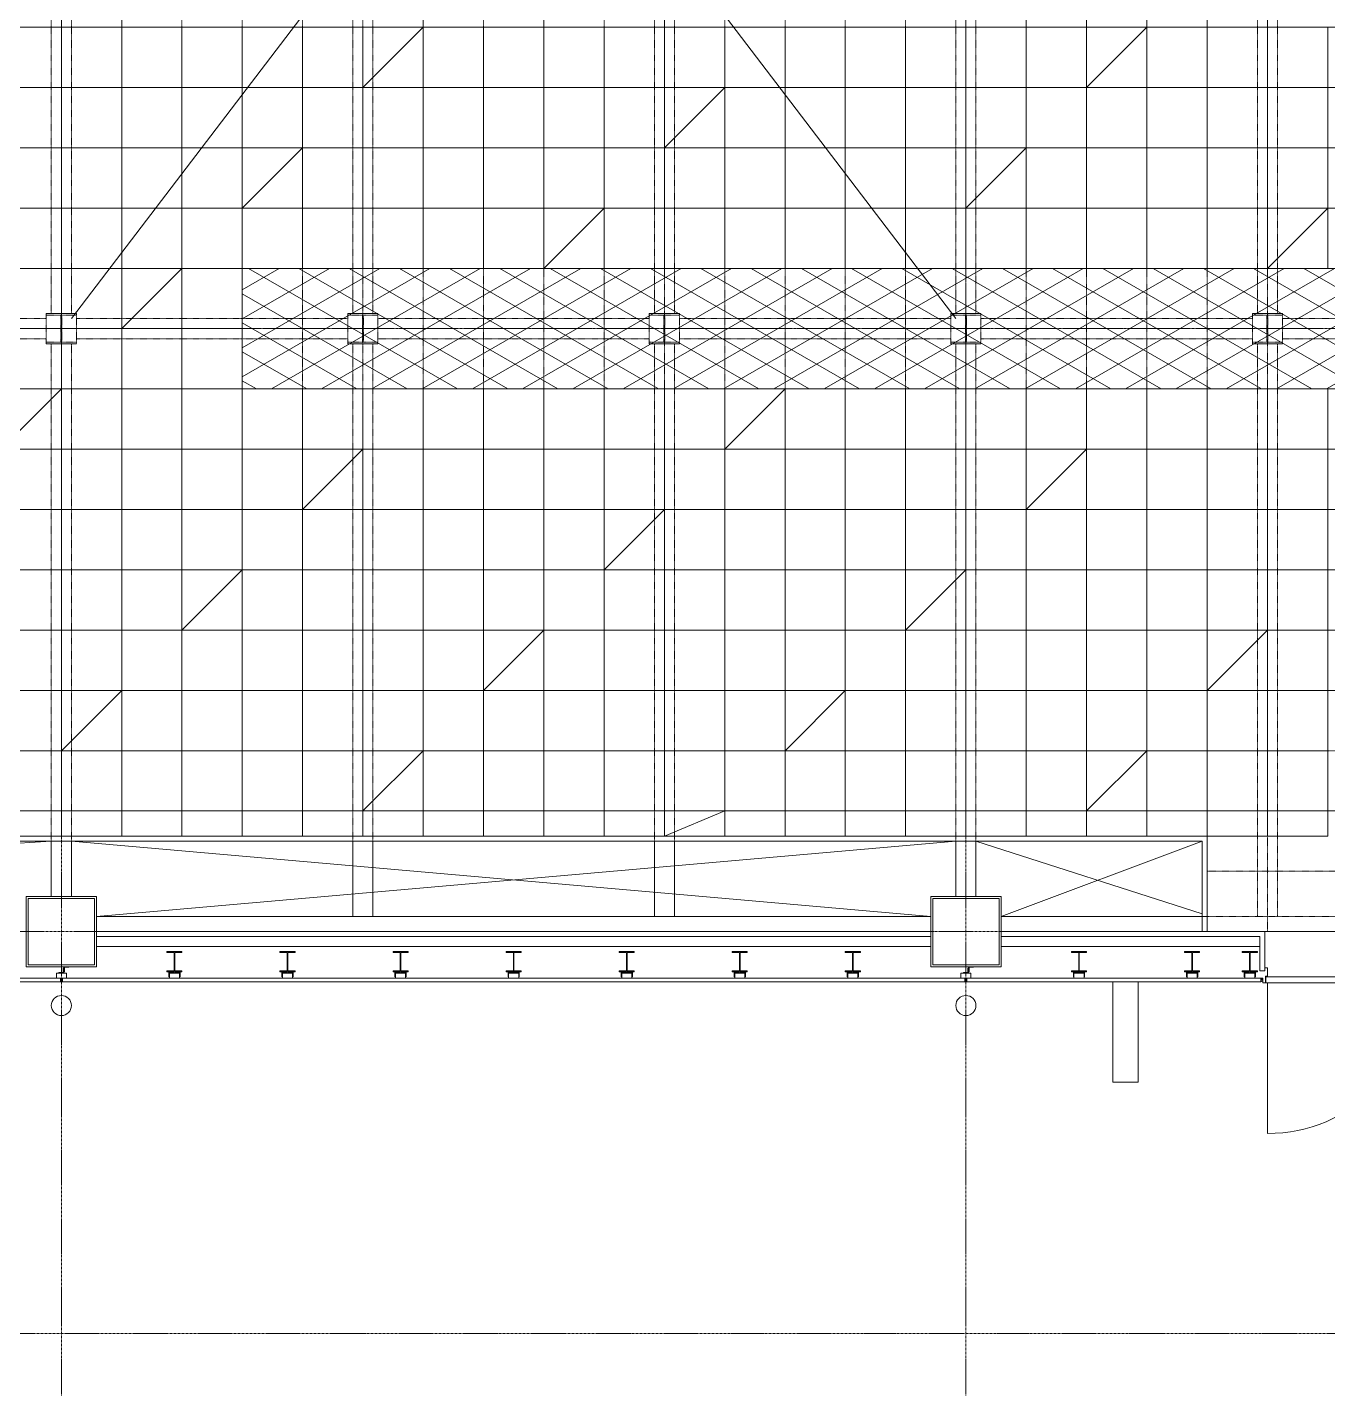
# Model space of a CAD drawing. Extents: x 73996 to 686888, y -9729 to 263202.
# Drawn here: x 426586 to 439526, y 176652 to 190202 of the extents above; entities that cross this region are included whole.
import ezdxf

# ---------------------------------------------------------------- set-up
doc = ezdxf.new("R2010")
doc.units = 0
doc.header["$LTSCALE"] = 20
doc.linetypes.add('Data Center Layout_L20$0$CENTER', pattern=[2, 1.25, -0.25, 0.25, -0.25])
doc.linetypes.add('Data Center Layout_L20$0$DOTK1', pattern=[0.1, 0.05, -0.05])
for name, color, linetype, lineweight in [('Data Center Layout_L20$0$$ALDG', 252, 'Data Center Layout_L20$0$DOTK1', 0), ('Data Center Layout_L20$0$$ALDG-P', 252, 'Continuous', 0), ('Data Center Layout_L20$0$$OOBIKI', 252, 'Data Center Layout_L20$0$DOTK1', 0), ('Data Center Layout_L20$0$ARC', 252, 'Continuous', 0), ('Data Center Layout_L20$0$H-SIN', 252, 'Data Center Layout_L20$0$CENTER', 9), ('Data Center Layout_L20$0$HOJO1', 252, 'Continuous', 0), ('Data Center Layout_L20$0$K-SIN', 252, 'Data Center Layout_L20$0$CENTER', 9), ('Data Center Layout_L20$0$SUGATA3', 252, 'Continuous', 0)]:
    doc.layers.add(name, color=color, linetype=linetype, lineweight=lineweight)

# ---------------------------------------------------------------- blocks, each defined once
blk = doc.blocks.new('Data Center Layout_L20$0$45%-AL-G')
blk.add_line((600, 600), (0, 0))
blk.add_lwpolyline([(0, 0), (600, 0), (600, 600), (0, 600)], close=True)
blk = doc.blocks.new('Data Center Layout_L20$0$BLANK')
blk.add_lwpolyline([(0, 0), (600, 0), (600, 600), (0, 600)], close=True)
blk = doc.blocks.new('Data Center Layout_L20$0$A$C80dc7663')
at = {"layer": 'Data Center Layout_L20$0$$ALDG-P', "linetype": 'Data Center Layout_L20$0$DOTK1'}
h = blk.add_hatch(dxfattribs=at)
h.set_pattern_fill('EXP', color=256, scale=100, style=0)
h.set_pattern_definition([(30, (275940.24, 28654.4), (-125, 216.50635), []), (330, (275940.24, 28654.4), (125, 216.50635), [])])
h.paths.add_polyline_path([(470740.24, 153445.59), (500140.24, 153445.59), (500140.24, 154645.59), (470740.24, 154645.59)])
at = {"layer": 'Data Center Layout_L20$0$$ALDG'}
for p, q in [((478540.24, 184203.59), (478540.24, 148995.59)), ((479140.24, 184203.59), (479140.24, 148995.59)), ((479740.24, 184203.59), (479740.24, 148995.59)), ((480340.24, 184203.59), (480340.24, 148045.59)), ((469540.24, 148995.59), (469540.24, 183095.59)), ((470140.24, 148995.59), (470140.24, 183095.59)), ((470740.24, 148995.59), (470740.24, 183095.59)), ((471340.24, 148995.59), (471340.24, 183095.59)), ((471940.24, 148995.59), (471940.24, 183095.59)), ((472540.24, 183095.59), (472540.24, 148995.59)), ((473140.24, 148995.59), (473140.24, 183095.59)), ((473740.24, 183095.59), (473740.24, 148995.59)), ((474340.24, 148995.59), (474340.24, 183095.59)), ((474940.24, 183095.59), (474940.24, 148995.59)), ((475540.24, 148995.59), (475540.24, 183095.59)), ((476140.24, 148995.59), (476140.24, 183095.59)), ((476740.24, 148995.59), (476740.24, 182645.59)), ((477340.24, 148995.59), (477340.24, 182645.59)), ((480940.24, 182515.59), (480940.24, 148045.59)), ((468940.24, 165695.59), (468940.24, 148995.59)), ((477940.24, 165695.59), (477940.24, 148995.59)), ((334590.24, 157045.59), (531290.24, 157045.59)), ((531290.24, 156445.59), (334590.24, 156445.59)), ((334590.24, 155845.59), (531290.24, 155845.59)), ((531290.24, 155245.59), (334590.24, 155245.59)), ((334590.24, 154645.59), (531290.24, 154645.59)), ((531290.24, 154045.59), (334590.24, 154045.59)), ((334590.24, 153445.59), (531290.24, 153445.59)), ((531290.24, 152845.59), (334590.24, 152845.59)), ((334590.24, 152245.59), (531290.24, 152245.59)), ((531290.24, 151645.59), (334590.24, 151645.59)), ((334590.24, 151045.59), (531290.24, 151045.59)), ((531290.24, 150445.59), (334590.24, 150445.59)), ((334590.24, 149845.59), (531290.24, 149845.59)), ((531290.24, 149245.59), (334590.24, 149245.59)), ((489940.24, 148645.59), (480340.24, 148645.59))]:
    blk.add_line(p, q, dxfattribs=at)
at = {"layer": 'Data Center Layout_L20$0$$ALDG-P'}
blk.add_lwpolyline([(499540.24, 157045.59), (469540.24, 157045.59), (469540.24, 160045.59), (456940.24, 160045.59)], dxfattribs=at)
at = {"layer": 'Data Center Layout_L20$0$$OOBIKI'}
for p, q in [((468840.24, 154195.59), (468840.24, 159895.59)), ((469040.24, 154195.59), (469040.24, 159895.59)), ((471840.24, 154195.59), (471840.24, 159895.59)), ((472040.24, 154195.59), (472040.24, 159895.59)), ((474840.24, 154195.59), (474840.24, 159895.59)), ((475040.24, 154195.59), (475040.24, 159895.59)), ((477840.24, 154195.59), (477840.24, 159895.59)), ((478040.24, 154195.59), (478040.24, 159895.59)), ((480840.24, 154195.59), (480840.24, 159895.59)), ((481040.24, 154195.59), (481040.24, 159895.59)), ((466090.24, 154145.59), (468790.24, 154145.59)), ((469090.24, 154145.59), (471790.24, 154145.59)), ((472090.24, 154145.59), (474790.24, 154145.59)), ((475090.24, 154145.59), (477790.24, 154145.59)), ((478090.24, 154145.59), (480790.24, 154145.59)), ((481090.24, 154145.59), (483790.24, 154145.59)), ((466090.24, 153945.59), (468790.24, 153945.59)), ((469090.24, 153945.59), (471790.24, 153945.59)), ((472090.24, 153945.59), (474790.24, 153945.59)), ((475090.24, 153945.59), (477790.24, 153945.59)), ((478090.24, 153945.59), (480790.24, 153945.59)), ((481090.24, 153945.59), (483790.24, 153945.59)), ((468840.24, 148395.59), (468840.24, 153895.59)), ((469040.24, 148395.59), (469040.24, 153895.59)), ((471840.24, 148195.59), (471840.24, 153895.59)), ((472040.24, 148195.59), (472040.24, 153895.59)), ((474840.24, 148195.59), (474840.24, 153895.59)), ((475040.24, 148195.59), (475040.24, 153895.59)), ((477840.24, 148395.59), (477840.24, 153895.59)), ((478040.24, 148395.59), (478040.24, 153895.59)), ((480840.24, 148195.59), (480840.24, 153895.59)), ((481040.24, 148195.59), (481040.24, 153895.59)), ((480290.24, 148195.59), (486590.24, 148195.59))]:
    blk.add_line(p, q, dxfattribs=at)
at = {"layer": 'Data Center Layout_L20$0$$OOBIKI', "linetype": 'Data Center Layout_L20$0$DOTK1'}
for points in [[(468790.24, 154195.59), (469090.24, 154195.59), (469090.24, 154180.59), (468945.24, 154180.59), (468945.24, 153910.59), (469090.24, 153910.59), (469090.24, 153895.59), (468790.24, 153895.59), (468790.24, 153910.59), (468935.24, 153910.59), (468935.24, 154180.59), (468790.24, 154180.59)], [(471790.24, 154195.59), (472090.24, 154195.59), (472090.24, 154180.59), (471945.24, 154180.59), (471945.24, 153910.59), (472090.24, 153910.59), (472090.24, 153895.59), (471790.24, 153895.59), (471790.24, 153910.59), (471935.24, 153910.59), (471935.24, 154180.59), (471790.24, 154180.59)], [(474790.24, 154195.59), (475090.24, 154195.59), (475090.24, 154180.59), (474945.24, 154180.59), (474945.24, 153910.59), (475090.24, 153910.59), (475090.24, 153895.59), (474790.24, 153895.59), (474790.24, 153910.59), (474935.24, 153910.59), (474935.24, 154180.59), (474790.24, 154180.59)], [(477790.24, 154195.59), (478090.24, 154195.59), (478090.24, 154180.59), (477945.24, 154180.59), (477945.24, 153910.59), (478090.24, 153910.59), (478090.24, 153895.59), (477790.24, 153895.59), (477790.24, 153910.59), (477935.24, 153910.59), (477935.24, 154180.59), (477790.24, 154180.59)], [(480790.24, 154195.59), (481090.24, 154195.59), (481090.24, 154180.59), (480945.24, 154180.59), (480945.24, 153910.59), (481090.24, 153910.59), (481090.24, 153895.59), (480790.24, 153895.59), (480790.24, 153910.59), (480935.24, 153910.59), (480935.24, 154180.59), (480790.24, 154180.59)]]:
    blk.add_lwpolyline(points, close=True, dxfattribs=at)
at = {"layer": 'Data Center Layout_L20$0$$OOBIKI'}
for points in [[(468790.24, 153895.59), (469090.24, 153895.59), (469090.24, 154195.59), (468790.24, 154195.59)], [(471790.24, 153895.59), (472090.24, 153895.59), (472090.24, 154195.59), (471790.24, 154195.59)], [(474790.24, 153895.59), (475090.24, 153895.59), (475090.24, 154195.59), (474790.24, 154195.59)], [(477790.24, 153895.59), (478090.24, 153895.59), (478090.24, 154195.59), (477790.24, 154195.59)], [(480790.24, 153895.59), (481090.24, 153895.59), (481090.24, 154195.59), (480790.24, 154195.59)]]:
    blk.add_lwpolyline(points, close=True, dxfattribs=at)
at = {"layer": 'Data Center Layout_L20$0$ARC'}
for p, q in [((455740.24, 148995.59), (480340.24, 148995.59)), ((455790.24, 148945.59), (480290.24, 148945.59)), ((460040.24, 148395.59), (468840.24, 148945.59)), ((477590.24, 148195.59), (469040.24, 148945.59)), ((469290.24, 148195.59), (477840.24, 148945.59)), ((478040.24, 148945.59), (480290.24, 148220.59)), ((478290.24, 148195.59), (480290.24, 148945.59)), ((480290.24, 148045.59), (480290.24, 148945.59)), ((480340.24, 148045.59), (480340.24, 148995.59)), ((469290.24, 148195.59), (477590.24, 148195.59)), ((480290.24, 148195.59), (478290.24, 148195.59)), ((469290.24, 148045.59), (477590.24, 148045.59)), ((469290.24, 147995.59), (477590.24, 147995.59)), ((480915.24, 148045.59), (478290.24, 148045.59)), ((480865.24, 147995.59), (478290.24, 147995.59)), ((480865.24, 147655.59), (480865.24, 147995.59)), ((480915.24, 147655.59), (480915.24, 148045.59)), ((469290.24, 147895.59), (477590.24, 147895.59)), ((480865.24, 147895.59), (478290.24, 147895.59)), ((460410.24, 147580.59), (480875.24, 147580.59)), ((480915.24, 147655.59), (480865.24, 147655.59)), ((480875.24, 147545.59), (480875.24, 147580.59)), ((460410.24, 147545.59), (480875.24, 147545.59)), ((480940.24, 146035.59), (480940.24, 147535.59))]:
    blk.add_line(p, q, dxfattribs=at)
for points in [[(470740.24, 153445.59), (500140.24, 153445.59), (500140.24, 154645.59), (470740.24, 154645.59)], [(468840.24, 148945.59), (469040.24, 148945.59), (469040.24, 148395.59), (468840.24, 148395.59)], [(471840.24, 148945.59), (472040.24, 148945.59), (472040.24, 148195.59), (471840.24, 148195.59)], [(474840.24, 148945.59), (475040.24, 148945.59), (475040.24, 148195.59), (474840.24, 148195.59)], [(477840.24, 148945.59), (478040.24, 148945.59), (478040.24, 148395.59), (477840.24, 148395.59)], [(468590.24, 147695.59), (468590.24, 148395.59), (469290.24, 148395.59), (469290.24, 147695.59)], [(468610.24, 147715.59), (468610.24, 148375.59), (469270.24, 148375.59), (469270.24, 147715.59)], [(477590.24, 147695.59), (477590.24, 148395.59), (478290.24, 148395.59), (478290.24, 147695.59)], [(477610.24, 147715.59), (477610.24, 148375.59), (478270.24, 148375.59), (478270.24, 147715.59)], [(469990.24, 147645.59), (470140.24, 147645.59), (470140.24, 147654.59), (470068.24, 147654.59), (470068.24, 147836.59), (470140.24, 147836.59), (470140.24, 147845.59), (469990.24, 147845.59), (469990.24, 147836.59), (470062.24, 147836.59), (470062.24, 147654.59), (469990.24, 147654.59)], [(471115.24, 147645.59), (471265.24, 147645.59), (471265.24, 147654.59), (471193.24, 147654.59), (471193.24, 147836.59), (471265.24, 147836.59), (471265.24, 147845.59), (471115.24, 147845.59), (471115.24, 147836.59), (471187.24, 147836.59), (471187.24, 147654.59), (471115.24, 147654.59)], [(472240.24, 147645.59), (472390.24, 147645.59), (472390.24, 147654.59), (472318.24, 147654.59), (472318.24, 147836.59), (472390.24, 147836.59), (472390.24, 147845.59), (472240.24, 147845.59), (472240.24, 147836.59), (472312.24, 147836.59), (472312.24, 147654.59), (472240.24, 147654.59)], [(473365.24, 147645.59), (473515.24, 147645.59), (473515.24, 147654.59), (473443.24, 147654.59), (473443.24, 147836.59), (473515.24, 147836.59), (473515.24, 147845.59), (473365.24, 147845.59), (473365.24, 147836.59), (473437.24, 147836.59), (473437.24, 147654.59), (473365.24, 147654.59)], [(474490.24, 147645.59), (474640.24, 147645.59), (474640.24, 147654.59), (474568.24, 147654.59), (474568.24, 147836.59), (474640.24, 147836.59), (474640.24, 147845.59), (474490.24, 147845.59), (474490.24, 147836.59), (474562.24, 147836.59), (474562.24, 147654.59), (474490.24, 147654.59)], [(475615.24, 147645.59), (475765.24, 147645.59), (475765.24, 147654.59), (475693.24, 147654.59), (475693.24, 147836.59), (475765.24, 147836.59), (475765.24, 147845.59), (475615.24, 147845.59), (475615.24, 147836.59), (475687.24, 147836.59), (475687.24, 147654.59), (475615.24, 147654.59)], [(476740.24, 147645.59), (476890.24, 147645.59), (476890.24, 147654.59), (476818.24, 147654.59), (476818.24, 147836.59), (476890.24, 147836.59), (476890.24, 147845.59), (476740.24, 147845.59), (476740.24, 147836.59), (476812.24, 147836.59), (476812.24, 147654.59), (476740.24, 147654.59)], [(478990.24, 147645.59), (479140.24, 147645.59), (479140.24, 147654.59), (479068.24, 147654.59), (479068.24, 147836.59), (479140.24, 147836.59), (479140.24, 147845.59), (478990.24, 147845.59), (478990.24, 147836.59), (479062.24, 147836.59), (479062.24, 147654.59), (478990.24, 147654.59)], [(480115.24, 147645.59), (480265.24, 147645.59), (480265.24, 147654.59), (480193.24, 147654.59), (480193.24, 147836.59), (480265.24, 147836.59), (480265.24, 147845.59), (480115.24, 147845.59), (480115.24, 147836.59), (480187.24, 147836.59), (480187.24, 147654.59), (480115.24, 147654.59)], [(480690.24, 147645.59), (480840.24, 147645.59), (480840.24, 147654.59), (480768.24, 147654.59), (480768.24, 147836.59), (480840.24, 147836.59), (480840.24, 147845.59), (480690.24, 147845.59), (480690.24, 147836.59), (480762.24, 147836.59), (480762.24, 147654.59), (480690.24, 147654.59)], [(468965.24, 147645.59), (468965.24, 147695.59), (469015.24, 147695.59), (469015.24, 147689.59), (468971.24, 147689.59), (468971.24, 147645.59)], [(477965.24, 147645.59), (477965.24, 147695.59), (478015.24, 147695.59), (478015.24, 147689.59), (477971.24, 147689.59), (477971.24, 147645.59)], [(468890.24, 147630.59), (468990.24, 147630.59), (468990.24, 147580.59), (468890.24, 147580.59)], [(468915.24, 147630.59), (468965.24, 147630.59), (468965.24, 147680.59), (468959.24, 147680.59), (468959.24, 147636.59), (468915.24, 147636.59)], [(468930.24, 147545.59), (468950.24, 147545.59), (468950.24, 147580.59), (468930.24, 147580.59)], [(470009.24, 147595.59), (470009.24, 147645.59), (470059.24, 147645.59), (470059.24, 147639.59), (470015.24, 147639.59), (470015.24, 147595.59)], [(470015.24, 147630.59), (470115.24, 147630.59), (470115.24, 147580.59), (470015.24, 147580.59)], [(470121.24, 147595.59), (470121.24, 147645.59), (470071.24, 147645.59), (470071.24, 147639.59), (470115.24, 147639.59), (470115.24, 147595.59)], [(471134.24, 147595.59), (471134.24, 147645.59), (471184.24, 147645.59), (471184.24, 147639.59), (471140.24, 147639.59), (471140.24, 147595.59)], [(471140.24, 147630.59), (471240.24, 147630.59), (471240.24, 147580.59), (471140.24, 147580.59)], [(471246.24, 147595.59), (471246.24, 147645.59), (471196.24, 147645.59), (471196.24, 147639.59), (471240.24, 147639.59), (471240.24, 147595.59)], [(472259.24, 147595.59), (472259.24, 147645.59), (472309.24, 147645.59), (472309.24, 147639.59), (472265.24, 147639.59), (472265.24, 147595.59)], [(472265.24, 147630.59), (472365.24, 147630.59), (472365.24, 147580.59), (472265.24, 147580.59)], [(472371.24, 147595.59), (472371.24, 147645.59), (472321.24, 147645.59), (472321.24, 147639.59), (472365.24, 147639.59), (472365.24, 147595.59)], [(473384.24, 147595.59), (473384.24, 147645.59), (473434.24, 147645.59), (473434.24, 147639.59), (473390.24, 147639.59), (473390.24, 147595.59)], [(473390.24, 147630.59), (473490.24, 147630.59), (473490.24, 147580.59), (473390.24, 147580.59)], [(473496.24, 147595.59), (473496.24, 147645.59), (473446.24, 147645.59), (473446.24, 147639.59), (473490.24, 147639.59), (473490.24, 147595.59)], [(474509.24, 147595.59), (474509.24, 147645.59), (474559.24, 147645.59), (474559.24, 147639.59), (474515.24, 147639.59), (474515.24, 147595.59)], [(474515.24, 147630.59), (474615.24, 147630.59), (474615.24, 147580.59), (474515.24, 147580.59)], [(474621.24, 147595.59), (474621.24, 147645.59), (474571.24, 147645.59), (474571.24, 147639.59), (474615.24, 147639.59), (474615.24, 147595.59)], [(475634.24, 147595.59), (475634.24, 147645.59), (475684.24, 147645.59), (475684.24, 147639.59), (475640.24, 147639.59), (475640.24, 147595.59)], [(475640.24, 147630.59), (475740.24, 147630.59), (475740.24, 147580.59), (475640.24, 147580.59)], [(475746.24, 147595.59), (475746.24, 147645.59), (475696.24, 147645.59), (475696.24, 147639.59), (475740.24, 147639.59), (475740.24, 147595.59)], [(476759.24, 147595.59), (476759.24, 147645.59), (476809.24, 147645.59), (476809.24, 147639.59), (476765.24, 147639.59), (476765.24, 147595.59)], [(476765.24, 147630.59), (476865.24, 147630.59), (476865.24, 147580.59), (476765.24, 147580.59)], [(476871.24, 147595.59), (476871.24, 147645.59), (476821.24, 147645.59), (476821.24, 147639.59), (476865.24, 147639.59), (476865.24, 147595.59)], [(477890.24, 147630.59), (477990.24, 147630.59), (477990.24, 147580.59), (477890.24, 147580.59)], [(477915.24, 147630.59), (477965.24, 147630.59), (477965.24, 147680.59), (477959.24, 147680.59), (477959.24, 147636.59), (477915.24, 147636.59)], [(477930.24, 147545.59), (477950.24, 147545.59), (477950.24, 147580.59), (477930.24, 147580.59)], [(479009.24, 147595.59), (479009.24, 147645.59), (479059.24, 147645.59), (479059.24, 147639.59), (479015.24, 147639.59), (479015.24, 147595.59)], [(479015.24, 147630.59), (479115.24, 147630.59), (479115.24, 147580.59), (479015.24, 147580.59)], [(479121.24, 147595.59), (479121.24, 147645.59), (479071.24, 147645.59), (479071.24, 147639.59), (479115.24, 147639.59), (479115.24, 147595.59)], [(480134.24, 147595.59), (480134.24, 147645.59), (480184.24, 147645.59), (480184.24, 147639.59), (480140.24, 147639.59), (480140.24, 147595.59)], [(480140.24, 147630.59), (480240.24, 147630.59), (480240.24, 147580.59), (480140.24, 147580.59)], [(480246.24, 147595.59), (480246.24, 147645.59), (480196.24, 147645.59), (480196.24, 147639.59), (480240.24, 147639.59), (480240.24, 147595.59)], [(480709.24, 147595.59), (480709.24, 147645.59), (480759.24, 147645.59), (480759.24, 147639.59), (480715.24, 147639.59), (480715.24, 147595.59)], [(480715.24, 147630.59), (480815.24, 147630.59), (480815.24, 147580.59), (480715.24, 147580.59)], [(480821.24, 147595.59), (480821.24, 147645.59), (480771.24, 147645.59), (480771.24, 147639.59), (480815.24, 147639.59), (480815.24, 147595.59)], [(480925.24, 147535.59), (482440.24, 147535.59), (482440.24, 147595.59), (480925.24, 147595.59)]]:
    blk.add_lwpolyline(points, close=True, dxfattribs=at)
for points in [[(468902.74, 147543.59), (468932.74, 147543.59), (468932.74, 147559.59), (468947.74, 147559.59), (468947.74, 147543.59), (468977.74, 147543.59)], [(477902.74, 147543.59), (477932.74, 147543.59), (477932.74, 147559.59), (477947.74, 147559.59), (477947.74, 147543.59), (477977.74, 147543.59)], [(480895.24, 147560.59), (480875.24, 147580.59), (480895.24, 147580.59), (480895.24, 147560.59), (480875.24, 147560.59), (480875.24, 147580.59)], [(480895.24, 147560.59), (480895.24, 147535.59), (480920.24, 147535.59), (480920.24, 147600.59), (480940.24, 147600.59), (480940.24, 147685.59), (480915.24, 147685.59), (480915.24, 147660.59)]]:
    blk.add_lwpolyline(points, dxfattribs=at)
blk.add_lwpolyline([(480895.24, 147545.59), (480895.24, 147560.59), (480875.24, 147560.59), (480875.24, 147545.59, -0.29445667)], format="xyb", close=True, dxfattribs=at)
at = {"layer": 'Data Center Layout_L20$0$ARC', "linetype": 'Continuous'}
blk.add_lwpolyline([(479402.74, 147545.59), (479402.74, 146545.59), (479652.74, 146545.59), (479652.74, 147545.59)], close=True, dxfattribs=at)
at = {"layer": 'Data Center Layout_L20$0$ARC'}
for centre in [(468940.24, 147309.34), (477940.24, 147309.34)]:
    blk.add_circle(centre, 100, dxfattribs=at)
blk.add_arc((480940.24, 147535.59), 1500, 270, 0, dxfattribs=at)
at = {"layer": 'Data Center Layout_L20$0$H-SIN'}
for p, q in [((468940.24, 124521.53), (468940.24, 230045.59)), ((477940.24, 124521.53), (477940.24, 230045.59)), ((294307.41, 154045.59), (588940.24, 154045.59)), ((294307.41, 148045.59), (588940.24, 148045.59))]:
    blk.add_line(p, q, dxfattribs=at)
at = {"layer": 'Data Center Layout_L20$0$HOJO1'}
for p, q in [((477840.24, 165695.59), (469040.24, 154145.59)), ((469040.24, 165695.59), (477840.24, 154145.59))]:
    blk.add_line(p, q, dxfattribs=at)
at = {"layer": 'Data Center Layout_L20$0$K-SIN'}
blk.add_line((309694.58, 144045.59), (588940.24, 144045.59), dxfattribs=at)
at = {"layer": 'Data Center Layout_L20$0$SUGATA3'}
blk.add_line((480915.24, 148045.59), (483965.24, 148045.59), dxfattribs=at)
at = {"layer": 'Data Center Layout_L20$0$$ALDG-P'}
for name, p in [('Data Center Layout_L20$0$BLANK', (468340.24, 157045.59)), ('Data Center Layout_L20$0$BLANK', (468340.24, 156445.59)), ('Data Center Layout_L20$0$BLANK', (468940.24, 156445.59)), ('Data Center Layout_L20$0$BLANK', (469540.24, 156445.59)), ('Data Center Layout_L20$0$BLANK', (470140.24, 156445.59)), ('Data Center Layout_L20$0$BLANK', (470740.24, 156445.59)), ('Data Center Layout_L20$0$BLANK', (471340.24, 156445.59)), ('Data Center Layout_L20$0$45%-AL-G', (471940.24, 156445.59)), ('Data Center Layout_L20$0$BLANK', (472540.24, 156445.59)), ('Data Center Layout_L20$0$BLANK', (473140.24, 156445.59)), ('Data Center Layout_L20$0$BLANK', (473740.24, 156445.59)), ('Data Center Layout_L20$0$BLANK', (474340.24, 156445.59)), ('Data Center Layout_L20$0$BLANK', (474940.24, 156445.59)), ('Data Center Layout_L20$0$BLANK', (475540.24, 156445.59)), ('Data Center Layout_L20$0$BLANK', (476140.24, 156445.59)), ('Data Center Layout_L20$0$BLANK', (476740.24, 156445.59)), ('Data Center Layout_L20$0$BLANK', (477340.24, 156445.59)), ('Data Center Layout_L20$0$BLANK', (477940.24, 156445.59)), ('Data Center Layout_L20$0$BLANK', (478540.24, 156445.59)), ('Data Center Layout_L20$0$45%-AL-G', (479140.24, 156445.59)), ('Data Center Layout_L20$0$BLANK', (479740.24, 156445.59)), ('Data Center Layout_L20$0$BLANK', (480340.24, 156445.59)), ('Data Center Layout_L20$0$BLANK', (480940.24, 156445.59)), ('Data Center Layout_L20$0$BLANK', (468340.24, 155845.59)), ('Data Center Layout_L20$0$BLANK', (468940.24, 155845.59)), ('Data Center Layout_L20$0$BLANK', (469540.24, 155845.59)), ('Data Center Layout_L20$0$BLANK', (470140.24, 155845.59)), ('Data Center Layout_L20$0$BLANK', (470740.24, 155845.59)), ('Data Center Layout_L20$0$BLANK', (471340.24, 155845.59)), ('Data Center Layout_L20$0$BLANK', (471940.24, 155845.59)), ('Data Center Layout_L20$0$BLANK', (472540.24, 155845.59)), ('Data Center Layout_L20$0$BLANK', (473140.24, 155845.59)), ('Data Center Layout_L20$0$BLANK', (473740.24, 155845.59)), ('Data Center Layout_L20$0$BLANK', (474340.24, 155845.59)), ('Data Center Layout_L20$0$45%-AL-G', (474940.24, 155845.59)), ('Data Center Layout_L20$0$BLANK', (475540.24, 155845.59)), ('Data Center Layout_L20$0$BLANK', (476140.24, 155845.59)), ('Data Center Layout_L20$0$BLANK', (476740.24, 155845.59)), ('Data Center Layout_L20$0$BLANK', (477340.24, 155845.59)), ('Data Center Layout_L20$0$BLANK', (477940.24, 155845.59)), ('Data Center Layout_L20$0$BLANK', (478540.24, 155845.59)), ('Data Center Layout_L20$0$BLANK', (479140.24, 155845.59)), ('Data Center Layout_L20$0$BLANK', (479740.24, 155845.59)), ('Data Center Layout_L20$0$BLANK', (480340.24, 155845.59)), ('Data Center Layout_L20$0$BLANK', (480940.24, 155845.59)), ('Data Center Layout_L20$0$BLANK', (481540.24, 155845.59)), ('Data Center Layout_L20$0$BLANK', (468340.24, 155245.59)), ('Data Center Layout_L20$0$BLANK', (468940.24, 155245.59)), ('Data Center Layout_L20$0$BLANK', (469540.24, 155245.59)), ('Data Center Layout_L20$0$BLANK', (470140.24, 155245.59)), ('Data Center Layout_L20$0$45%-AL-G', (470740.24, 155245.59)), ('Data Center Layout_L20$0$BLANK', (471340.24, 155245.59)), ('Data Center Layout_L20$0$BLANK', (471940.24, 155245.59)), ('Data Center Layout_L20$0$BLANK', (472540.24, 155245.59)), ('Data Center Layout_L20$0$BLANK', (473140.24, 155245.59)), ('Data Center Layout_L20$0$BLANK', (473740.24, 155245.59)), ('Data Center Layout_L20$0$BLANK', (474340.24, 155245.59)), ('Data Center Layout_L20$0$BLANK', (474940.24, 155245.59)), ('Data Center Layout_L20$0$BLANK', (475540.24, 155245.59)), ('Data Center Layout_L20$0$BLANK', (476140.24, 155245.59)), ('Data Center Layout_L20$0$BLANK', (476740.24, 155245.59)), ('Data Center Layout_L20$0$BLANK', (477340.24, 155245.59)), ('Data Center Layout_L20$0$45%-AL-G', (477940.24, 155245.59)), ('Data Center Layout_L20$0$BLANK', (478540.24, 155245.59)), ('Data Center Layout_L20$0$BLANK', (479140.24, 155245.59)), ('Data Center Layout_L20$0$BLANK', (479740.24, 155245.59)), ('Data Center Layout_L20$0$BLANK', (480340.24, 155245.59)), ('Data Center Layout_L20$0$BLANK', (480940.24, 155245.59)), ('Data Center Layout_L20$0$BLANK', (481540.24, 155245.59)), ('Data Center Layout_L20$0$BLANK', (468340.24, 154645.59)), ('Data Center Layout_L20$0$BLANK', (468940.24, 154645.59)), ('Data Center Layout_L20$0$BLANK', (469540.24, 154645.59)), ('Data Center Layout_L20$0$BLANK', (470140.24, 154645.59)), ('Data Center Layout_L20$0$BLANK', (470740.24, 154645.59)), ('Data Center Layout_L20$0$BLANK', (471340.24, 154645.59)), ('Data Center Layout_L20$0$BLANK', (471940.24, 154645.59)), ('Data Center Layout_L20$0$BLANK', (472540.24, 154645.59)), ('Data Center Layout_L20$0$BLANK', (473140.24, 154645.59)), ('Data Center Layout_L20$0$45%-AL-G', (473740.24, 154645.59)), ('Data Center Layout_L20$0$BLANK', (474340.24, 154645.59)), ('Data Center Layout_L20$0$BLANK', (474940.24, 154645.59)), ('Data Center Layout_L20$0$BLANK', (475540.24, 154645.59)), ('Data Center Layout_L20$0$BLANK', (476140.24, 154645.59)), ('Data Center Layout_L20$0$BLANK', (476740.24, 154645.59)), ('Data Center Layout_L20$0$BLANK', (477340.24, 154645.59)), ('Data Center Layout_L20$0$BLANK', (477940.24, 154645.59)), ('Data Center Layout_L20$0$BLANK', (478540.24, 154645.59)), ('Data Center Layout_L20$0$BLANK', (479140.24, 154645.59)), ('Data Center Layout_L20$0$BLANK', (479740.24, 154645.59)), ('Data Center Layout_L20$0$BLANK', (480340.24, 154645.59)), ('Data Center Layout_L20$0$45%-AL-G', (480940.24, 154645.59)), ('Data Center Layout_L20$0$BLANK', (481540.24, 154645.59)), ('Data Center Layout_L20$0$BLANK', (468340.24, 154045.59)), ('Data Center Layout_L20$0$BLANK', (468940.24, 154045.59)), ('Data Center Layout_L20$0$45%-AL-G', (469540.24, 154045.59)), ('Data Center Layout_L20$0$BLANK', (470140.24, 154045.59)), ('Data Center Layout_L20$0$BLANK', (468340.24, 153445.59)), ('Data Center Layout_L20$0$BLANK', (468940.24, 153445.59)), ('Data Center Layout_L20$0$BLANK', (469540.24, 153445.59)), ('Data Center Layout_L20$0$BLANK', (470140.24, 153445.59)), ('Data Center Layout_L20$0$45%-AL-G', (468340.24, 152845.59)), ('Data Center Layout_L20$0$BLANK', (468940.24, 152845.59)), ('Data Center Layout_L20$0$BLANK', (469540.24, 152845.59)), ('Data Center Layout_L20$0$BLANK', (470140.24, 152845.59)), ('Data Center Layout_L20$0$BLANK', (470740.24, 152845.59)), ('Data Center Layout_L20$0$BLANK', (471340.24, 152845.59)), ('Data Center Layout_L20$0$BLANK', (471940.24, 152845.59)), ('Data Center Layout_L20$0$BLANK', (472540.24, 152845.59)), ('Data Center Layout_L20$0$BLANK', (473140.24, 152845.59)), ('Data Center Layout_L20$0$BLANK', (473740.24, 152845.59)), ('Data Center Layout_L20$0$BLANK', (474340.24, 152845.59)), ('Data Center Layout_L20$0$BLANK', (474940.24, 152845.59)), ('Data Center Layout_L20$0$45%-AL-G', (475540.24, 152845.59)), ('Data Center Layout_L20$0$BLANK', (476140.24, 152845.59)), ('Data Center Layout_L20$0$BLANK', (476740.24, 152845.59)), ('Data Center Layout_L20$0$BLANK', (477340.24, 152845.59)), ('Data Center Layout_L20$0$BLANK', (477940.24, 152845.59)), ('Data Center Layout_L20$0$BLANK', (478540.24, 152845.59)), ('Data Center Layout_L20$0$BLANK', (479140.24, 152845.59)), ('Data Center Layout_L20$0$BLANK', (479740.24, 152845.59)), ('Data Center Layout_L20$0$BLANK', (480340.24, 152845.59)), ('Data Center Layout_L20$0$BLANK', (480940.24, 152845.59)), ('Data Center Layout_L20$0$BLANK', (468340.24, 152245.59)), ('Data Center Layout_L20$0$BLANK', (468940.24, 152245.59)), ('Data Center Layout_L20$0$BLANK', (469540.24, 152245.59)), ('Data Center Layout_L20$0$BLANK', (470140.24, 152245.59)), ('Data Center Layout_L20$0$BLANK', (470740.24, 152245.59)), ('Data Center Layout_L20$0$45%-AL-G', (471340.24, 152245.59)), ('Data Center Layout_L20$0$BLANK', (471940.24, 152245.59)), ('Data Center Layout_L20$0$BLANK', (472540.24, 152245.59)), ('Data Center Layout_L20$0$BLANK', (473140.24, 152245.59)), ('Data Center Layout_L20$0$BLANK', (473740.24, 152245.59)), ('Data Center Layout_L20$0$BLANK', (474340.24, 152245.59)), ('Data Center Layout_L20$0$BLANK', (474940.24, 152245.59)), ('Data Center Layout_L20$0$BLANK', (475540.24, 152245.59)), ('Data Center Layout_L20$0$BLANK', (476140.24, 152245.59)), ('Data Center Layout_L20$0$BLANK', (476740.24, 152245.59)), ('Data Center Layout_L20$0$BLANK', (477340.24, 152245.59)), ('Data Center Layout_L20$0$BLANK', (477940.24, 152245.59)), ('Data Center Layout_L20$0$45%-AL-G', (478540.24, 152245.59)), ('Data Center Layout_L20$0$BLANK', (479140.24, 152245.59)), ('Data Center Layout_L20$0$BLANK', (479740.24, 152245.59)), ('Data Center Layout_L20$0$BLANK', (480340.24, 152245.59)), ('Data Center Layout_L20$0$BLANK', (480940.24, 152245.59)), ('Data Center Layout_L20$0$BLANK', (481540.24, 152245.59)), ('Data Center Layout_L20$0$BLANK', (468340.24, 151645.59)), ('Data Center Layout_L20$0$BLANK', (468940.24, 151645.59)), ('Data Center Layout_L20$0$BLANK', (469540.24, 151645.59)), ('Data Center Layout_L20$0$BLANK', (470140.24, 151645.59)), ('Data Center Layout_L20$0$BLANK', (470740.24, 151645.59)), ('Data Center Layout_L20$0$BLANK', (471340.24, 151645.59)), ('Data Center Layout_L20$0$BLANK', (471940.24, 151645.59)), ('Data Center Layout_L20$0$BLANK', (472540.24, 151645.59)), ('Data Center Layout_L20$0$BLANK', (473140.24, 151645.59)), ('Data Center Layout_L20$0$BLANK', (473740.24, 151645.59)), ('Data Center Layout_L20$0$45%-AL-G', (474340.24, 151645.59)), ('Data Center Layout_L20$0$BLANK', (474940.24, 151645.59)), ('Data Center Layout_L20$0$BLANK', (475540.24, 151645.59)), ('Data Center Layout_L20$0$BLANK', (476140.24, 151645.59)), ('Data Center Layout_L20$0$BLANK', (476740.24, 151645.59)), ('Data Center Layout_L20$0$BLANK', (477340.24, 151645.59)), ('Data Center Layout_L20$0$BLANK', (477940.24, 151645.59)), ('Data Center Layout_L20$0$BLANK', (478540.24, 151645.59)), ('Data Center Layout_L20$0$BLANK', (479140.24, 151645.59)), ('Data Center Layout_L20$0$BLANK', (479740.24, 151645.59)), ('Data Center Layout_L20$0$BLANK', (480340.24, 151645.59)), ('Data Center Layout_L20$0$BLANK', (480940.24, 151645.59)), ('Data Center Layout_L20$0$BLANK', (468340.24, 151045.59)), ('Data Center Layout_L20$0$BLANK', (468940.24, 151045.59)), ('Data Center Layout_L20$0$BLANK', (469540.24, 151045.59)), ('Data Center Layout_L20$0$45%-AL-G', (470140.24, 151045.59)), ('Data Center Layout_L20$0$BLANK', (470740.24, 151045.59)), ('Data Center Layout_L20$0$BLANK', (471340.24, 151045.59)), ('Data Center Layout_L20$0$BLANK', (471940.24, 151045.59)), ('Data Center Layout_L20$0$BLANK', (472540.24, 151045.59)), ('Data Center Layout_L20$0$BLANK', (473140.24, 151045.59)), ('Data Center Layout_L20$0$BLANK', (473740.24, 151045.59)), ('Data Center Layout_L20$0$BLANK', (474340.24, 151045.59)), ('Data Center Layout_L20$0$BLANK', (474940.24, 151045.59)), ('Data Center Layout_L20$0$BLANK', (475540.24, 151045.59)), ('Data Center Layout_L20$0$BLANK', (476140.24, 151045.59)), ('Data Center Layout_L20$0$BLANK', (476740.24, 151045.59)), ('Data Center Layout_L20$0$45%-AL-G', (477340.24, 151045.59)), ('Data Center Layout_L20$0$BLANK', (477940.24, 151045.59)), ('Data Center Layout_L20$0$BLANK', (478540.24, 151045.59)), ('Data Center Layout_L20$0$BLANK', (479140.24, 151045.59)), ('Data Center Layout_L20$0$BLANK', (479740.24, 151045.59)), ('Data Center Layout_L20$0$BLANK', (480340.24, 151045.59)), ('Data Center Layout_L20$0$BLANK', (480940.24, 151045.59)), ('Data Center Layout_L20$0$BLANK', (481540.24, 151045.59)), ('Data Center Layout_L20$0$BLANK', (468340.24, 150445.59)), ('Data Center Layout_L20$0$BLANK', (468940.24, 150445.59)), ('Data Center Layout_L20$0$BLANK', (469540.24, 150445.59)), ('Data Center Layout_L20$0$BLANK', (470140.24, 150445.59)), ('Data Center Layout_L20$0$BLANK', (470740.24, 150445.59)), ('Data Center Layout_L20$0$BLANK', (471340.24, 150445.59)), ('Data Center Layout_L20$0$BLANK', (471940.24, 150445.59)), ('Data Center Layout_L20$0$BLANK', (472540.24, 150445.59)), ('Data Center Layout_L20$0$45%-AL-G', (473140.24, 150445.59)), ('Data Center Layout_L20$0$BLANK', (473740.24, 150445.59)), ('Data Center Layout_L20$0$BLANK', (474340.24, 150445.59)), ('Data Center Layout_L20$0$BLANK', (474940.24, 150445.59)), ('Data Center Layout_L20$0$BLANK', (475540.24, 150445.59)), ('Data Center Layout_L20$0$BLANK', (476140.24, 150445.59)), ('Data Center Layout_L20$0$BLANK', (476740.24, 150445.59)), ('Data Center Layout_L20$0$BLANK', (477340.24, 150445.59)), ('Data Center Layout_L20$0$BLANK', (477940.24, 150445.59)), ('Data Center Layout_L20$0$BLANK', (478540.24, 150445.59)), ('Data Center Layout_L20$0$BLANK', (479140.24, 150445.59)), ('Data Center Layout_L20$0$BLANK', (479740.24, 150445.59)), ('Data Center Layout_L20$0$45%-AL-G', (480340.24, 150445.59)), ('Data Center Layout_L20$0$BLANK', (480940.24, 150445.59)), ('Data Center Layout_L20$0$BLANK', (468340.24, 149845.59)), ('Data Center Layout_L20$0$45%-AL-G', (468940.24, 149845.59)), ('Data Center Layout_L20$0$BLANK', (469540.24, 149845.59)), ('Data Center Layout_L20$0$BLANK', (470140.24, 149845.59)), ('Data Center Layout_L20$0$BLANK', (470740.24, 149845.59)), ('Data Center Layout_L20$0$BLANK', (471340.24, 149845.59)), ('Data Center Layout_L20$0$BLANK', (471940.24, 149845.59)), ('Data Center Layout_L20$0$BLANK', (472540.24, 149845.59)), ('Data Center Layout_L20$0$BLANK', (473140.24, 149845.59)), ('Data Center Layout_L20$0$BLANK', (473740.24, 149845.59)), ('Data Center Layout_L20$0$BLANK', (474340.24, 149845.59)), ('Data Center Layout_L20$0$BLANK', (474940.24, 149845.59)), ('Data Center Layout_L20$0$BLANK', (475540.24, 149845.59)), ('Data Center Layout_L20$0$45%-AL-G', (476140.24, 149845.59)), ('Data Center Layout_L20$0$BLANK', (476740.24, 149845.59)), ('Data Center Layout_L20$0$BLANK', (477340.24, 149845.59)), ('Data Center Layout_L20$0$BLANK', (477940.24, 149845.59)), ('Data Center Layout_L20$0$BLANK', (478540.24, 149845.59)), ('Data Center Layout_L20$0$BLANK', (479140.24, 149845.59)), ('Data Center Layout_L20$0$BLANK', (479740.24, 149845.59)), ('Data Center Layout_L20$0$BLANK', (480340.24, 149845.59)), ('Data Center Layout_L20$0$BLANK', (480940.24, 149845.59)), ('Data Center Layout_L20$0$BLANK', (468340.24, 149245.59)), ('Data Center Layout_L20$0$BLANK', (468940.24, 149245.59)), ('Data Center Layout_L20$0$BLANK', (469540.24, 149245.59)), ('Data Center Layout_L20$0$BLANK', (470140.24, 149245.59)), ('Data Center Layout_L20$0$BLANK', (470740.24, 149245.59)), ('Data Center Layout_L20$0$BLANK', (471340.24, 149245.59)), ('Data Center Layout_L20$0$45%-AL-G', (471940.24, 149245.59)), ('Data Center Layout_L20$0$BLANK', (472540.24, 149245.59)), ('Data Center Layout_L20$0$BLANK', (473140.24, 149245.59)), ('Data Center Layout_L20$0$BLANK', (473740.24, 149245.59)), ('Data Center Layout_L20$0$BLANK', (474340.24, 149245.59)), ('Data Center Layout_L20$0$BLANK', (474940.24, 149245.59)), ('Data Center Layout_L20$0$BLANK', (475540.24, 149245.59)), ('Data Center Layout_L20$0$BLANK', (476140.24, 149245.59)), ('Data Center Layout_L20$0$BLANK', (476740.24, 149245.59)), ('Data Center Layout_L20$0$BLANK', (477340.24, 149245.59)), ('Data Center Layout_L20$0$BLANK', (477940.24, 149245.59)), ('Data Center Layout_L20$0$BLANK', (478540.24, 149245.59)), ('Data Center Layout_L20$0$45%-AL-G', (479140.24, 149245.59)), ('Data Center Layout_L20$0$BLANK', (479740.24, 149245.59)), ('Data Center Layout_L20$0$BLANK', (480340.24, 149245.59)), ('Data Center Layout_L20$0$BLANK', (480940.24, 149245.59))]:
    blk.add_blockref(name, p, dxfattribs=at)
at = {"layer": 'Data Center Layout_L20$0$$ALDG-P', "yscale": 0.4166666666666667}
for name, p in [('Data Center Layout_L20$0$BLANK', (468340.24, 148995.59)), ('Data Center Layout_L20$0$BLANK', (468940.24, 148995.59)), ('Data Center Layout_L20$0$BLANK', (469540.24, 148995.59)), ('Data Center Layout_L20$0$BLANK', (470140.24, 148995.59)), ('Data Center Layout_L20$0$BLANK', (470740.24, 148995.59)), ('Data Center Layout_L20$0$BLANK', (471340.24, 148995.59)), ('Data Center Layout_L20$0$BLANK', (471940.24, 148995.59)), ('Data Center Layout_L20$0$BLANK', (472540.24, 148995.59)), ('Data Center Layout_L20$0$BLANK', (473140.24, 148995.59)), ('Data Center Layout_L20$0$BLANK', (473740.24, 148995.59)), ('Data Center Layout_L20$0$BLANK', (474340.24, 148995.59)), ('Data Center Layout_L20$0$45%-AL-G', (474940.24, 148995.59)), ('Data Center Layout_L20$0$BLANK', (475540.24, 148995.59)), ('Data Center Layout_L20$0$BLANK', (476140.24, 148995.59)), ('Data Center Layout_L20$0$BLANK', (476740.24, 148995.59)), ('Data Center Layout_L20$0$BLANK', (477340.24, 148995.59)), ('Data Center Layout_L20$0$BLANK', (477940.24, 148995.59)), ('Data Center Layout_L20$0$BLANK', (478540.24, 148995.59)), ('Data Center Layout_L20$0$BLANK', (479140.24, 148995.59)), ('Data Center Layout_L20$0$BLANK', (479740.24, 148995.59)), ('Data Center Layout_L20$0$BLANK', (480340.24, 148995.59)), ('Data Center Layout_L20$0$BLANK', (480940.24, 148995.59))]:
    blk.add_blockref(name, p, dxfattribs=at)
blk = doc.blocks.new('Data Center Layout_L20')
blk.add_blockref('Data Center Layout_L20$0$A$C80dc7663', (-42015, 33157))

msp = doc.modelspace()

# ---------------------------------------------------------------- block references
msp.add_blockref('Data Center Layout_L20', (0, 0))

doc.saveas('drawing.dxf')
